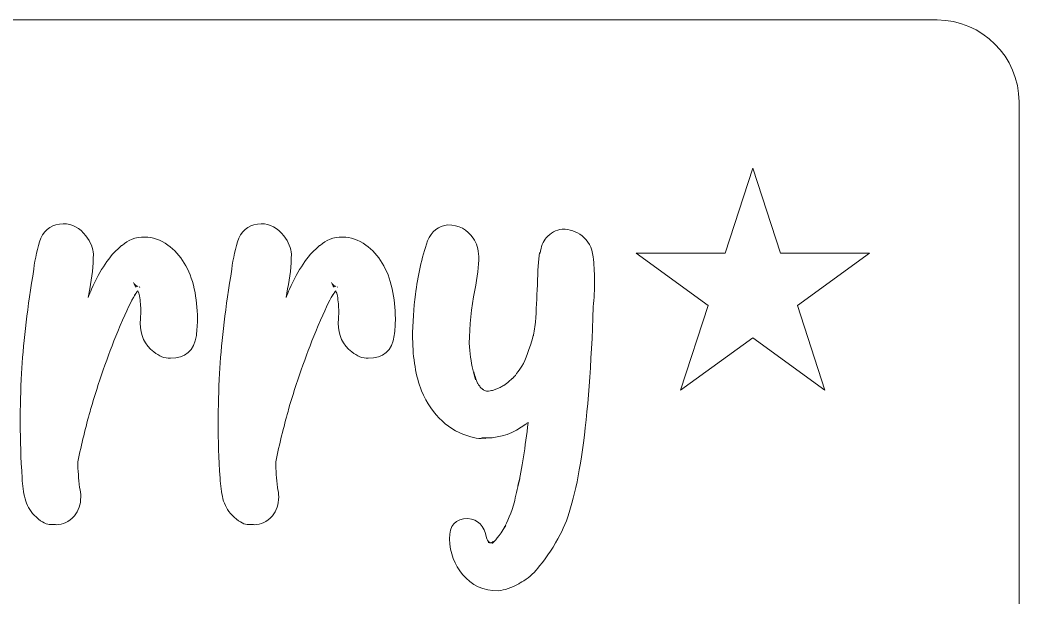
# Model space of a CAD drawing. Header units: centimetres. Extents: x 0.7 to 13.3, y -19.2 to -0.8.
# Drawn here: x 6.74 to 13.31, y -4.61 to -0.81 of the extents above; entities that cross this region are included whole.
import ezdxf

# ---------------------------------------------------------------- set-up
doc = ezdxf.new("R2010")
doc.units = ezdxf.units.CM
doc.header["$MEASUREMENT"] = 0
doc.layers.add('Layer 1', color=7, linetype='Continuous')

# ---------------------------------------------------------------- blocks, each defined once
blk = doc.blocks.new('block 2')
at = {"layer": 'Layer 1', "true_color": 0x6f3415}
h = blk.add_hatch(color=36, dxfattribs=at)
h.dxf.hatch_style = 2
edge = h.paths.add_edge_path()
edge.add_spline(control_points=[(7.505383233095966, -2.570922107041472), (7.498974562423847, -2.561111404251557), (7.49313015131598, -2.550847646337026), (7.487948848163392, -2.539904305735569), (7.498023146662074, -2.56057597546791), (7.503682217037133, -2.570922107041472), (7.505078450557571, -2.570922107041472), (7.505206129729108, -2.570922107041472), (7.50526379129038, -2.570922107041472), (7.505383233095966, -2.570922107041472)], knot_values=[0, 0, 0, 0, 1, 1, 1, 2, 2, 2, 3, 3, 3, 3], degree=3, periodic=1)
h = blk.add_hatch(color=36, dxfattribs=at)
h.dxf.hatch_style = 2
edge = h.paths.add_edge_path()
edge.add_spline(control_points=[(7.505078450557571, -2.561234964740119), (7.505078450557571, -2.5612267273742), (7.50507433187466, -2.561222608691256), (7.505066094508709, -2.561218490008312), (7.503517469719136, -2.559080893556604), (7.501672299756864, -2.557058620227537), (7.498953969009033, -2.555402909681113), (7.498953969009033, -2.555402909681113), (7.496165620651068, -2.553467128694052), (7.496165620651068, -2.553467128694052), (7.496165620651068, -2.554764513823687), (7.497327089243375, -2.556061898953322), (7.499575890134686, -2.557342809351182), (7.501136870973249, -2.558211851453893), (7.503146788253518, -2.559793425707173), (7.505078450557571, -2.561234964740119)], knot_values=[0, 0, 0, 0, 1, 1, 1, 2, 2, 2, 3, 3, 3, 4, 4, 4, 5, 5, 5, 5], degree=3, periodic=1)
h = blk.add_hatch(color=36, dxfattribs=at)
h.dxf.hatch_style = 2
edge = h.paths.add_edge_path()
edge.add_spline(control_points=[(7.505403826510779, -2.562174024452997), (7.505370877047103, -2.562066938696274), (7.505337927583556, -2.561951615573632), (7.505296740754057, -2.561852767182796), (7.505296740754057, -2.561852767182796), (7.503064414594391, -2.561218490008312), (7.503064414594391, -2.561218490008312), (7.503064414594391, -2.561218490008312), (7.505403826510779, -2.562174024452997), (7.505403826510779, -2.562174024452997)], knot_values=[0, 0, 0, 0, 1, 1, 1, 2, 2, 2, 3, 3, 3, 3], degree=3, periodic=1)
h = blk.add_hatch(color=36, dxfattribs=at)
h.dxf.hatch_style = 2
edge = h.paths.add_edge_path()
edge.add_spline(control_points=[(8.806635806032688, -2.570922107041472), (8.800251847458293, -2.561111404251557), (8.794415673716378, -2.550847646337026), (8.789238489246573, -2.539904305735569), (8.799275719598796, -2.56057597546791), (8.804971858120442, -2.570922107041472), (8.806326904811382, -2.570922107041472), (8.806454583982918, -2.570922107041472), (8.80651224554419, -2.570922107041472), (8.806635806032688, -2.570922107041472)], knot_values=[0, 0, 0, 0, 1, 1, 1, 2, 2, 2, 3, 3, 3, 3], degree=3, periodic=1)
h = blk.add_hatch(color=36, dxfattribs=at)
h.dxf.hatch_style = 2
edge = h.paths.add_edge_path()
edge.add_spline(control_points=[(8.806339260860243, -2.561210252642394), (8.80477416133877, -2.55907677487366), (8.802920754010675, -2.557058620227537), (8.800202423262844, -2.555402909681113), (8.800202423262844, -2.555402909681113), (8.797451143051466, -2.553467128694052), (8.797451143051466, -2.553467128694052), (8.797451143051466, -2.554764513823687), (8.798579662180098, -2.556061898953322), (8.800861412535085, -2.557342809351182), (8.802385325227059, -2.558203614087974), (8.804411717238974, -2.559785188341254), (8.806339260860243, -2.561210252642394)], knot_values=[0, 0, 0, 0, 1, 1, 1, 2, 2, 2, 3, 3, 3, 4, 4, 4, 4], degree=3, periodic=1)
h = blk.add_hatch(color=36, dxfattribs=at)
h.dxf.hatch_style = 2
edge = h.paths.add_edge_path()
edge.add_spline(control_points=[(8.806705823642822, -2.562186380501859), (8.806660518130412, -2.562079294745104), (8.806631687349777, -2.561968090305438), (8.806586381837239, -2.561865123231658), (8.806586381837239, -2.561865123231658), (8.804312868848202, -2.561218490008312), (8.804312868848202, -2.561218490008312), (8.804312868848202, -2.561218490008312), (8.806705823642822, -2.562186380501859), (8.806705823642822, -2.562186380501859)], knot_values=[0, 0, 0, 0, 1, 1, 1, 2, 2, 2, 3, 3, 3, 3], degree=3, periodic=1)
h = blk.add_hatch(color=36, dxfattribs=at)
h.dxf.hatch_style = 2
edge = h.paths.add_edge_path()
edge.add_spline(control_points=[(7.506182257588605, -2.562487044357279), (7.506095765246568, -2.562338771771057), (7.506021628953392, -2.562174024452997), (7.505931017928572, -2.562029870549686), (7.505931017928572, -2.562029870549686), (7.505576811194727, -2.561935140841826), (7.505576811194727, -2.561935140841826), (7.505576811194727, -2.561935140841826), (7.505745677195762, -2.562305822307445), (7.505745677195762, -2.562305822307445), (7.505745677195762, -2.562305822307445), (7.506182257588605, -2.562487044357279), (7.506182257588605, -2.562487044357279)], knot_values=[0, 0, 0, 0, 1, 1, 1, 2, 2, 2, 3, 3, 3, 4, 4, 4, 4], degree=3, periodic=1)
h = blk.add_hatch(color=36, dxfattribs=at)
h.dxf.hatch_style = 2
edge = h.paths.add_edge_path()
edge.add_spline(control_points=[(7.513517631924772, -2.565460733448086), (7.51238087543019, -2.564694658419155), (7.511491239912729, -2.563928583390224), (7.509884953561756, -2.563154270995406), (7.509884953561756, -2.563154270995406), (7.506384073053189, -2.562161668404134), (7.506384073053189, -2.562161668404134), (7.506878315007305, -2.562544705918616), (7.507207809643424, -2.562692978504838), (7.507730882378177, -2.563113084165875), (7.507730882378177, -2.563113084165875), (7.513517631924772, -2.565460733448086), (7.513517631924772, -2.565460733448086)], knot_values=[0, 0, 0, 0, 1, 1, 1, 2, 2, 2, 3, 3, 3, 4, 4, 4, 4], degree=3, periodic=1)
h = blk.add_hatch(color=36, dxfattribs=at)
h.dxf.hatch_style = 2
edge = h.paths.add_edge_path()
edge.add_spline(control_points=[(7.526989843858338, -2.569274633860968), (7.526989843858338, -2.569274633860968), (7.526236124878237, -2.568969851322572), (7.526236124878237, -2.568969851322572), (7.526236124878237, -2.568969851322572), (7.524761636381712, -2.57003247152398), (7.524761636381712, -2.57003247152398), (7.524761636381712, -2.57003247152398), (7.525107605749606, -2.570168388061371), (7.525107605749606, -2.570168388061371), (7.52568422136272, -2.569801825278728), (7.526211412780513, -2.569365244885885), (7.526989843858338, -2.569274633860968)], knot_values=[0, 0, 0, 0, 1, 1, 1, 2, 2, 2, 3, 3, 3, 4, 4, 4, 4], degree=3, periodic=1)
h = blk.add_hatch(color=36, dxfattribs=at)
h.dxf.hatch_style = 2
edge = h.paths.add_edge_path()
edge.add_spline(control_points=[(7.535807944056981, -2.572849650662646), (7.535807944056981, -2.572849650662646), (7.535807944056981, -2.572849650662646), (7.535807944056981, -2.572849650662646), (7.535816181422804, -2.572857888028565), (7.535832656154578, -2.572862006711509), (7.53584501220344, -2.572862006711509), (7.53584501220344, -2.572862006711509), (7.535807944056981, -2.572849650662646), (7.535807944056981, -2.572849650662646)], knot_values=[0, 0, 0, 0, 1, 1, 1, 2, 2, 2, 3, 3, 3, 3], degree=3, periodic=1)
h = blk.add_hatch(color=36, dxfattribs=at)
h.dxf.hatch_style = 2
edge = h.paths.add_edge_path()
edge.add_spline(control_points=[(8.807455423940013, -2.562495281723198), (8.807360694232152, -2.562347009136944), (8.807294795304928, -2.562186380501859), (8.80720830296289, -2.562042226598549), (8.80720830296289, -2.562042226598549), (8.806870570960948, -2.561943378207713), (8.806870570960948, -2.561943378207713), (8.806870570960948, -2.561943378207713), (8.807043555644894, -2.562326415722194), (8.807043555644894, -2.562326415722194), (8.807043555644894, -2.562326415722194), (8.807455423940013, -2.562495281723198), (8.807455423940013, -2.562495281723198)], knot_values=[0, 0, 0, 0, 1, 1, 1, 2, 2, 2, 3, 3, 3, 4, 4, 4, 4], degree=3, periodic=1)
h = blk.add_hatch(color=36, dxfattribs=at)
h.dxf.hatch_style = 2
edge = h.paths.add_edge_path()
edge.add_spline(control_points=[(8.814794916959091, -2.565468970814005), (8.813649923098685, -2.564702895785074), (8.812760287581225, -2.563928583390224), (8.811133407815438, -2.563154270995406), (8.811133407815438, -2.563154270995406), (8.807702544917134, -2.562174024452997), (8.807702544917134, -2.562174024452997), (8.808209142920113, -2.562573536699252), (8.808538637556234, -2.562717690602563), (8.809065828973898, -2.56315015231243), (8.809065828973898, -2.56315015231243), (8.814794916959091, -2.565468970814005), (8.814794916959091, -2.565468970814005)], knot_values=[0, 0, 0, 0, 1, 1, 1, 2, 2, 2, 3, 3, 3, 4, 4, 4, 4], degree=3, periodic=1)
h = blk.add_hatch(color=36, dxfattribs=at)
h.dxf.hatch_style = 2
edge = h.paths.add_edge_path()
edge.add_spline(control_points=[(8.828258891526835, -2.569266396495049), (8.828258891526835, -2.569266396495049), (8.827525765961418, -2.568969851322572), (8.827525765961418, -2.568969851322572), (8.827525765961418, -2.568969851322572), (8.826034802733119, -2.570040708889899), (8.826034802733119, -2.570040708889899), (8.826034802733119, -2.570040708889899), (8.82637253473519, -2.570172506744347), (8.82637253473519, -2.570172506744347), (8.826949150348305, -2.569801825278728), (8.827476341766097, -2.569357007519998), (8.828258891526835, -2.569266396495049)], knot_values=[0, 0, 0, 0, 1, 1, 1, 2, 2, 2, 3, 3, 3, 4, 4, 4, 4], degree=3, periodic=1)
h = blk.add_hatch(color=36, dxfattribs=at)
h.dxf.hatch_style = 2
edge = h.paths.add_edge_path()
edge.add_spline(control_points=[(9.819201653550076, -4.240158408258089), (9.818863921548004, -4.23824733936872), (9.817064057098271, -4.236360982577045), (9.814543423132113, -4.23447462578537), (9.814543423132113, -4.23447462578537), (9.819844168090414, -4.24202005295207), (9.819844168090414, -4.24202005295207), (9.819592928430382, -4.241616422022839), (9.819366400868072, -4.241064518507355), (9.819201653550076, -4.240158408258089)], knot_values=[0, 0, 0, 0, 1, 1, 1, 2, 2, 2, 3, 3, 3, 3], degree=3, periodic=1)
h = blk.add_hatch(color=36, dxfattribs=at)
h.dxf.hatch_style = 2
edge = h.paths.add_edge_path()
edge.add_spline(control_points=[(9.819897710968776, -4.247909769572349), (9.819897710968776, -4.247909769572349), (9.820812058583961, -4.248193958695994), (9.820812058583961, -4.248193958695994), (9.820647311265965, -4.247918006938268), (9.820515513411516, -4.247761496986095), (9.820359003459345, -4.247514376009037), (9.820276629800347, -4.247666767278234), (9.819897710968776, -4.247736784888402), (9.819897710968776, -4.247909769572349)], knot_values=[0, 0, 0, 0, 1, 1, 1, 2, 2, 2, 3, 3, 3, 3], degree=3, periodic=1)
h = blk.add_hatch(color=36, dxfattribs=at)
h.dxf.hatch_style = 2
edge = h.paths.add_edge_path()
edge.add_spline(control_points=[(9.820704972827238, -4.242992062128561), (9.820453733167204, -4.242769653249196), (9.820202493507171, -4.242522532272106), (9.819963609896, -4.242197156318961), (9.819963609896, -4.242197156318961), (9.820441377118343, -4.242876739005919), (9.820441377118343, -4.242876739005919), (9.820540225509113, -4.242917925835417), (9.820606124436338, -4.242942637933143), (9.820704972827238, -4.242992062128561)], knot_values=[0, 0, 0, 0, 1, 1, 1, 2, 2, 2, 3, 3, 3, 3], degree=3, periodic=1)
h = blk.add_hatch(color=36, dxfattribs=at)
h.dxf.hatch_style = 2
edge = h.paths.add_edge_path()
edge.add_spline(control_points=[(9.824667145826373, -4.248877660065896), (9.82484013051032, -4.24912066236001), (9.824774231583097, -4.249252460214458), (9.82493074153527, -4.249487225142685), (9.82493074153527, -4.249487225142685), (9.830668066886286, -4.251295326958275), (9.830668066886286, -4.251295326958275), (9.83087811971682, -4.251262377494662), (9.831042867034816, -4.251221190665163), (9.831252919865351, -4.251180003835664), (9.82966722692919, -4.250862865248407), (9.828526351751698, -4.250438640904426), (9.828114483456579, -4.249845550559442), (9.828114483456579, -4.249845550559442), (9.83082869552137, -4.249845550559442), (9.83082869552137, -4.249845550559442), (9.83082869552137, -4.249845550559442), (9.832640916019967, -4.250916408126768), (9.832640916019967, -4.250916408126768), (9.83312692060826, -4.250825797101851), (9.83359645046465, -4.250735186076902), (9.834065980321041, -4.250640456369042), (9.831195258304078, -4.248815879821615), (9.828728167216282, -4.247444358398869), (9.826215770615946, -4.24601929409773), (9.825013115194269, -4.246039887512479), (9.824234684116442, -4.246163448001008), (9.823390354111392, -4.24627877112365), (9.823785747674737, -4.246987184591276), (9.824304701726577, -4.248358706014054), (9.824667145826373, -4.248877660065896)], knot_values=[0, 0, 0, 0, 1, 1, 1, 2, 2, 2, 3, 3, 3, 4, 4, 4, 5, 5, 5, 6, 6, 6, 7, 7, 7, 8, 8, 8, 9, 9, 9, 10, 10, 10, 10], degree=3, periodic=1)
h = blk.add_hatch(color=36, dxfattribs=at)
h.dxf.hatch_style = 2
edge = h.paths.add_edge_path()
edge.add_spline(control_points=[(9.833501720756791, -4.251427124812722), (9.833501720756791, -4.251427124812722), (9.832640916019967, -4.250916408126768), (9.832640916019967, -4.250916408126768), (9.832163148797624, -4.251002900468742), (9.831743043136555, -4.251097630176634), (9.831252919865351, -4.251180003835664), (9.831833654161505, -4.25129944564125), (9.832756239142642, -4.251336513787805), (9.833501720756791, -4.251427124812722)], knot_values=[0, 0, 0, 0, 1, 1, 1, 2, 2, 2, 3, 3, 3, 3], degree=3, periodic=1)
h = blk.add_hatch(color=36, dxfattribs=at)
h.dxf.hatch_style = 2
edge = h.paths.add_edge_path()
edge.add_spline(control_points=[(9.835408670963247, -4.251546566618308), (9.836627801116828, -4.251616584228476), (9.837500961902386, -4.251781331546535), (9.839041349326262, -4.251781331546535), (9.839041349326262, -4.251781331546535), (9.83588643818559, -4.250290368318172), (9.83588643818559, -4.250290368318172), (9.835318059938299, -4.250413928806701), (9.83466318934897, -4.250525133246399), (9.834065980321041, -4.250640456369042), (9.83447784861616, -4.250908170760881), (9.834992683985089, -4.251274733543525), (9.835408670963247, -4.251546566618308)], knot_values=[0, 0, 0, 0, 1, 1, 1, 2, 2, 2, 3, 3, 3, 4, 4, 4, 4], degree=3, periodic=1)
h = blk.add_hatch(color=36, dxfattribs=at)
h.dxf.hatch_style = 2
edge = h.paths.add_edge_path()
edge.add_spline(control_points=[(9.84516171219176, -4.247843870645124), (9.844889879117042, -4.247938600353018), (9.844506841602561, -4.248025092694991), (9.844210296429988, -4.248123941085827), (9.844210296429988, -4.248123941085827), (9.839041349326262, -4.251781331546535), (9.839041349326262, -4.251781331546535), (9.841269556802889, -4.250726948711015), (9.843094133350219, -4.249104187628204), (9.84516171219176, -4.247843870645124)], knot_values=[0, 0, 0, 0, 1, 1, 1, 2, 2, 2, 3, 3, 3, 3], degree=3, periodic=1)
h = blk.add_hatch(color=36, dxfattribs=at)
h.dxf.hatch_style = 2
edge = h.paths.add_edge_path()
edge.add_spline(control_points=[(9.851969895110264, -4.243453354619097), (9.849848773390361, -4.245125539897295), (9.847468174644472, -4.246435281075791), (9.84516171219176, -4.247843870645124), (9.848959137872901, -4.246492942637128), (9.851121446422303, -4.245030810189434), (9.851969895110264, -4.243453354619097)], knot_values=[0, 0, 0, 0, 1, 1, 1, 2, 2, 2, 2], degree=3, periodic=1)
at = {"layer": 'Layer 1', "lineweight": 0}
blk.add_lwpolyline([(11.37745180527913, -2.346293257562948), (11.55864090567085, -1.788652416743617), (11.73983000606245, -2.346293257562948), (12.3261657110032, -2.346293257562948), (11.85180875814116, -2.690932290875145), (12.03299785853276, -3.248573131694476), (11.55864090567085, -2.903934098382279), (11.08428395280882, -3.248573131694476), (11.26547305320041, -2.690932290875145), (10.79111610033838, -2.346293257562948), (11.37745180527913, -2.346293257562948)], dxfattribs=at)
for points, knots in [([(12.76976433958519, -0.8146415603330094), (12.76976433958519, -0.8146415603330094), (1.200235656922276, -0.8146415603330094), (1.200235656922276, -0.8146415603330094), (0.9029820709642696, -0.8146415603330094), (0.6614048411413364, -1.056218790155943), (0.6614048411413364, -1.353472376113949), (0.6614048411413364, -1.353472376113949), (0.6614048411413364, -18.6615455400293), (0.6614048411413364, -18.6615455400293), (0.6614048411413364, -18.95879912598724), (0.9029820709642696, -19.20037635581018), (1.200235656922276, -19.20037635581018), (1.200235656922276, -19.20037635581018), (12.76976433958519, -19.20037635581018), (12.76976433958519, -19.20037635581018), (13.06701792554313, -19.20037635581018), (13.30859515536619, -18.95879912598724), (13.30859515536619, -18.6615455400293), (13.30859515536619, -18.6615455400293), (13.30859515536619, -1.353472376113949), (13.30859515536619, -1.353472376113949), (13.30859515536619, -1.056218790155943), (13.06701792554313, -0.8146415603330094), (12.76976433958519, -0.8146415603330094)], [0, 0, 0, 0, 1, 1, 1, 2, 2, 2, 3, 3, 3, 4, 4, 4, 5, 5, 5, 6, 6, 6, 7, 7, 7, 8, 8, 8, 8]), ([(6.751244147355244, -3.137018603959714), (6.761260784292653, -2.956076624545173), (6.785845202828712, -2.743453735869545), (6.825042708475832, -2.499178768713531), (6.825042708475832, -2.499178768713531), (6.831883840857818, -2.452658244779107), (6.831883840857818, -2.452658244779107), (6.840986130180107, -2.38027651059374), (6.856488852808627, -2.312425327654766), (6.878359059279831, -2.24908822123035), (6.907502859842889, -2.185771708220715), (6.956712883744507, -2.154094917642603), (7.025976774935789, -2.154094917642603), (7.084256138696083, -2.154094917642603), (7.13393157377118, -2.180598642433918), (7.175011317526903, -2.233569023870023), (7.205930270442034, -2.274953550164238), (7.222359696734602, -2.315003623182262), (7.224143086452433, -2.35376866711945), (7.223290519081561, -2.430046675376729), (7.215077865276797, -2.505669813044712), (7.199575142648277, -2.580609249342825), (7.199575142648277, -2.580609249342825), (7.188858329609, -2.637949553390177), (7.188858329609, -2.637949553390177), (7.19649436780065, -2.620016807820415), (7.204109812577615, -2.602009925957543), (7.211898242038399, -2.584489048682899), (7.269246783451605, -2.455257133721352), (7.330779906743472, -2.363480521518528), (7.396423475620569, -2.309188042855063), (7.396423475620569, -2.309188042855063), (7.408746575010691, -2.297565119566648), (7.408746575010691, -2.297565119566648), (7.408746575010691, -2.297565119566648), (7.415567113977928, -2.293668845494736), (7.415567113977928, -2.293668845494736), (7.414578630069696, -2.295052722966377), (7.413861979236183, -2.295975307947449), (7.413124734987856, -2.296947317123939), (7.450431765160292, -2.260521685103043), (7.499563534085824, -2.241336859916089), (7.561805070845253, -2.241336859916089), (7.613733425494701, -2.241336859916089), (7.664335564233846, -2.258775363531703), (7.713549706818374, -2.293668845494736), (7.799189481423831, -2.355708566789518), (7.857081688986603, -2.451381453064222), (7.887148074530862, -2.580609249342825), (7.900789152465336, -2.64524785957982), (7.907609691432701, -2.710500153576548), (7.907609691432701, -2.776411436845485), (7.907609691432701, -2.813924401165544), (7.905360890541261, -2.851392059973098), (7.900789152465336, -2.888863837463626), (7.885286429836816, -2.98841240439546), (7.828325044621002, -3.038145501031894), (7.729904996817767, -3.038145501031894), (7.691617720102921, -3.038145501031894), (7.655192088081994, -3.023944282215952), (7.620553964461938, -2.995500657754569), (7.561343778354685, -2.948963659088339), (7.531738685301122, -2.886289660619106), (7.531738685301122, -2.807433356834363), (7.531738685301122, -2.807433356834363), (7.533130800138649, -2.778347217832578), (7.533130800138649, -2.778347217832578), (7.533130800138649, -2.778347217832578), (7.535503161518586, -2.730368680133403), (7.535503161518586, -2.730368680133403), (7.535165429516515, -2.696838482227229), (7.532018755741793, -2.662859347879381), (7.526907470199212, -2.628563074944275), (7.523826695351714, -2.616833065899105), (7.520502918210004, -2.60526368548902), (7.516754916724444, -2.594011443666192), (7.510716927517815, -2.601379767466003), (7.505445013340278, -2.60859981867956), (7.501668181073953, -2.615502731305859), (7.500737358726993, -2.616804235118437), (7.499575890134686, -2.618101620248104), (7.498257911590334, -2.619382530645932), (7.496861678069895, -2.620675797092623), (7.495700209477588, -2.62199377563704), (7.494847642106715, -2.623254092620119), (7.494847642106715, -2.623254092620119), (7.493451408586277, -2.627129773277249), (7.493451408586277, -2.627129773277249), (7.494382230933236, -2.625873574977113), (7.495234798304108, -2.624226101796609), (7.496165620651068, -2.622286202126572), (7.497092324315116, -2.620346302456535), (7.498023146662074, -2.619382530645932), (7.498953969009033, -2.619382530645932), (7.498953969009033, -2.619382530645932), (7.486630869618912, -2.638773289980445), (7.486630869618912, -2.638773289980445), (7.462915493185627, -2.680157816274659), (7.428738662056139, -2.754458856715315), (7.384100376230319, -2.86171759813191), (7.316677536318302, -3.027181567015655), (7.257001939037569, -3.198415810714094), (7.205077703071161, -3.375482109471505), (7.205077703071161, -3.375482109471505), (7.202285236030156, -3.387105032759952), (7.202285236030156, -3.387105032759952), (7.173199097028435, -3.489483134879314), (7.146295859990801, -3.600296299682838), (7.121208962134674, -3.718094750771692), (7.122564008825614, -3.774541300618672), (7.126394383970301, -3.830596575585251), (7.132588883128975, -3.886268813037349), (7.137654863159017, -3.906882821208385), (7.140834486397415, -3.927838680064373), (7.140834486397415, -3.949342323752902), (7.140834486397415, -3.998478211361376), (7.127111034803814, -4.039825669509034), (7.099754742641563, -4.073417647659458), (7.099754742641563, -4.073417647659458), (7.098436764097212, -4.073417647659458), (7.098436764097212, -4.073417647659458), (7.098436764097212, -4.073417647659458), (7.098436764097212, -4.075357547329494), (7.098436764097212, -4.075357547329494), (7.062867818130196, -4.112866392966579), (7.02326256287087, -4.131581688297077), (6.979480963099059, -4.131581688297077), (6.97585652210193, -4.131581688297077), (6.960588564401605, -4.130922699024901), (6.933714158144672, -4.129645907310016), (6.906823277155964, -4.128369115595099), (6.873787321203905, -4.108311129622491), (6.8346104089716, -4.069546085685271), (6.804544023427406, -4.038524165696424), (6.784490156137773, -4.002353892018506), (6.774473519200299, -3.960969365724292), (6.764436288848076, -3.919621907576633), (6.75806056763957, -3.874402887454788), (6.755333999525788, -3.825266999846313), (6.747137820452798, -3.696039203567742), (6.74302737486744, -3.576473837492767), (6.74302737486744, -3.466603851085096), (6.74302737486744, -3.356766814141006), (6.745762180347109, -3.246888590367417), (6.751244147355244, -3.137018603959714)], [0, 0, 0, 0, 1, 1, 1, 2, 2, 2, 3, 3, 3, 4, 4, 4, 5, 5, 5, 6, 6, 6, 7, 7, 7, 8, 8, 8, 9, 9, 9, 10, 10, 10, 11, 11, 11, 12, 12, 12, 13, 13, 13, 14, 14, 14, 15, 15, 15, 16, 16, 16, 17, 17, 17, 18, 18, 18, 19, 19, 19, 20, 20, 20, 21, 21, 21, 22, 22, 22, 23, 23, 23, 24, 24, 24, 25, 25, 25, 26, 26, 26, 27, 27, 27, 28, 28, 28, 29, 29, 29, 30, 30, 30, 31, 31, 31, 32, 32, 32, 33, 33, 33, 34, 34, 34, 35, 35, 35, 36, 36, 36, 37, 37, 37, 38, 38, 38, 39, 39, 39, 40, 40, 40, 41, 41, 41, 42, 42, 42, 43, 43, 43, 44, 44, 44, 45, 45, 45, 46, 46, 46, 47, 47, 47, 48, 48, 48, 48]), ([(8.052492601608957, -3.137018603959714), (8.06252983196118, -2.956076624545173), (8.087134843911926, -2.743453735869545), (8.126311756144359, -2.499178768713531), (8.126311756144359, -2.499178768713531), (8.133132295111597, -2.452658244779107), (8.133132295111597, -2.452658244779107), (8.14223458443382, -2.38027651059374), (8.157737307062469, -2.312425327654766), (8.179632225631336, -2.24908822123035), (8.208767788828506, -2.185771708220715), (8.257981931413035, -2.154094917642603), (8.327266416019098, -2.154094917642603), (8.385545779779264, -2.154094917642603), (8.43522121485436, -2.180598642433918), (8.476259771780713, -2.233569023870023), (8.507219911525343, -2.274953550164238), (8.523608150988284, -2.315003623182262), (8.525428608852831, -2.35376866711945), (8.524538973335371, -2.430046675376729), (8.51632631953048, -2.505669813044712), (8.50082359690196, -2.580609249342825), (8.50082359690196, -2.580609249342825), (8.490168564107123, -2.637809518169842), (8.490168564107123, -2.637809518169842), (8.49778400888396, -2.619922078112555), (8.505378860246111, -2.601960501762125), (8.513146696292209, -2.584489048682899), (8.570536424534914, -2.455257133721352), (8.632069547826653, -2.363480521518528), (8.697671929874252, -2.309188042855063), (8.697671929874252, -2.309188042855063), (8.709995029264501, -2.297565119566648), (8.709995029264501, -2.297565119566648), (8.709995029264501, -2.297565119566648), (8.716815568231738, -2.293668845494736), (8.716815568231738, -2.293668845494736), (8.715818846957555, -2.29507743506407), (8.715085721392139, -2.296032969508754), (8.714336121095078, -2.297013216051163), (8.751651388633467, -2.260538159834849), (8.800803750973683, -2.241336859916089), (8.863053525099064, -2.241336859916089), (8.915018947894971, -2.241336859916089), (8.965588137170567, -2.258775363531703), (9.014802279755097, -2.293668845494736), (9.100437935677514, -2.355708566789518), (9.158330143240415, -2.451381453064222), (9.188396528784544, -2.580609249342825), (9.202078793548646, -2.64524785957982), (9.208899332515882, -2.710500153576548), (9.208899332515882, -2.776411436845485), (9.208899332515882, -2.813924401165544), (9.206609344795073, -2.851392059973098), (9.202078793548646, -2.888863837463626), (9.186539002773538, -2.98841240439546), (9.129614685704311, -3.038145501031894), (9.031190519218166, -3.038145501031894), (8.992907361186232, -3.038145501031894), (8.956481729165302, -3.023944282215952), (8.921839486862336, -2.995500657754569), (8.862592232608495, -2.948963659088339), (8.832987139554804, -2.886289660619106), (8.832987139554804, -2.807433356834363), (8.832987139554804, -2.807433356834363), (8.834379254392331, -2.778347217832578), (8.834379254392331, -2.778347217832578), (8.834379254392331, -2.778347217832578), (8.836763971821131, -2.730603445061631), (8.836763971821131, -2.730603445061631), (8.836438595868051, -2.697015585594151), (8.8332919220932, -2.662966433636104), (8.828192992599611, -2.628600143090831), (8.82510398038616, -2.616861896679774), (8.82176784719559, -2.60528427890377), (8.818023964392939, -2.594011443666192), (8.811973619137577, -2.601379767466003), (8.806693467594089, -2.60859981867956), (8.802916635327763, -2.615502731305859), (8.802026999810304, -2.616804235118437), (8.800861412535085, -2.618101620248104), (8.799506365844145, -2.619382530645932), (8.798151319153076, -2.620675797092623), (8.796989850560898, -2.62199377563704), (8.796100215043438, -2.623254092620119), (8.796100215043438, -2.623254092620119), (8.794741049669458, -2.627129773277249), (8.794741049669458, -2.627129773277249), (8.795630685186918, -2.625873574977113), (8.796524439387419, -2.624226101796609), (8.797451143051466, -2.622286202126572), (8.798344897251837, -2.620346302456535), (8.799275719598796, -2.619382530645932), (8.800202423262844, -2.619382530645932), (8.800202423262844, -2.619382530645932), (8.787879323872723, -2.638773289980445), (8.787879323872723, -2.638773289980445), (8.764168066122348, -2.680157816274659), (8.73002830313932, -2.754458856715315), (8.685390017313628, -2.86171759813191), (8.617925990572113, -3.027181567015655), (8.558254511974292, -3.198415810714094), (8.506326157324844, -3.375482109471505), (8.506326157324844, -3.375482109471505), (8.503574877113465, -3.387105032759952), (8.503574877113465, -3.387105032759952), (8.474464026014019, -3.489470778830452), (8.447569026342208, -3.600279824951032), (8.422494484535072, -3.718070038673999), (8.423828937811198, -3.774528944569809), (8.427679906370699, -3.830596575585251), (8.433878524212284, -3.88628940645213), (8.438928029510551, -3.906903414623167), (8.442082940651225, -3.927842798747348), (8.442082940651225, -3.949342323752902), (8.442082940651225, -3.998478211361376), (8.428400675887124, -4.039825669509034), (8.401044383724873, -4.073417647659458), (8.401044383724873, -4.073417647659458), (8.399689337033934, -4.073417647659458), (8.399689337033934, -4.073417647659458), (8.399689337033934, -4.073417647659458), (8.399689337033934, -4.075357547329494), (8.399689337033934, -4.075357547329494), (8.364157459213377, -4.112866392966579), (8.324515135807593, -4.131581688297077), (8.28076648549936, -4.131581688297077), (8.277121451087483, -4.131581688297077), (8.261857612070132, -4.130922699024901), (8.23496261239845, -4.129645907310016), (8.208108799556266, -4.128369115595099), (8.17506048755541, -4.108311129622491), (8.135883575323103, -4.069546085685271), (8.105813071095934, -4.038524165696424), (8.085742729074399, -4.002353892018506), (8.075742566868763, -3.960969365724292), (8.06570945519958, -3.919621907576633), (8.059350208722783, -3.874402887454788), (8.056598928511404, -3.825266999846313), (8.048386274706512, -3.696039203567742), (8.044317015950782, -3.576473837492767), (8.044317015950782, -3.466603851085096), (8.044317015950782, -3.356766814141006), (8.04702710933266, -3.246888590367417), (8.052492601608957, -3.137018603959714)], [0, 0, 0, 0, 1, 1, 1, 2, 2, 2, 3, 3, 3, 4, 4, 4, 5, 5, 5, 6, 6, 6, 7, 7, 7, 8, 8, 8, 9, 9, 9, 10, 10, 10, 11, 11, 11, 12, 12, 12, 13, 13, 13, 14, 14, 14, 15, 15, 15, 16, 16, 16, 17, 17, 17, 18, 18, 18, 19, 19, 19, 20, 20, 20, 21, 21, 21, 22, 22, 22, 23, 23, 23, 24, 24, 24, 25, 25, 25, 26, 26, 26, 27, 27, 27, 28, 28, 28, 29, 29, 29, 30, 30, 30, 31, 31, 31, 32, 32, 32, 33, 33, 33, 34, 34, 34, 35, 35, 35, 36, 36, 36, 37, 37, 37, 38, 38, 38, 39, 39, 39, 40, 40, 40, 41, 41, 41, 42, 42, 42, 43, 43, 43, 44, 44, 44, 45, 45, 45, 46, 46, 46, 47, 47, 47, 48, 48, 48, 48]), ([(9.341496211448606, -2.619382530645932), (9.356068111730167, -2.496604591869011), (9.382493581545459, -2.378975006781161), (9.420780858260304, -2.266526724845963), (9.447206328075596, -2.201929301438468), (9.491844613901288, -2.167019344743628), (9.554736902567006, -2.161846278956864), (9.625800658207861, -2.161846278956864), (9.681369928586276, -2.19092418059273), (9.72147766316554, -2.24908822123035), (9.744262217251867, -2.28140340766592), (9.756115786785598, -2.321494667513443), (9.757009540986097, -2.369287864479808), (9.757009540986097, -2.430046675376729), (9.748368544154312, -2.503729913374675), (9.731049482344284, -2.590296391644179), (9.707778923669666, -2.708840324347214), (9.695921235453024, -2.824987183572619), (9.694660918469944, -2.938909954004342), (9.69842951337032, -3.003256137751805), (9.706320909904914, -3.061333686047451), (9.71861929719744, -3.11272661191322), (9.725015611820696, -3.135045754826065), (9.731090669173783, -3.157364897738911), (9.73651085593767, -3.179679921968813), (9.73651085593767, -3.17710162644135), (9.732400410352312, -3.15964664809393), (9.724228943377048, -3.12733146165836), (9.730930040538698, -3.152303036391845), (9.739352747173998, -3.176665046048507), (9.7491428565491, -3.20054105111694), (9.749731828211203, -3.201681926294434), (9.75014369650632, -3.202555087080088), (9.75088505943756, -3.203897777722197), (9.754064682675958, -3.20972983278117), (9.758405774506535, -3.215870789061513), (9.763867148099921, -3.222324765246139), (9.763867148099921, -3.222324765246139), (9.764884462788919, -3.224054612085641), (9.764884462788919, -3.224054612085641), (9.764884462788919, -3.224054612085641), (9.765226313473773, -3.2242605462332), (9.765226313473773, -3.2242605462332), (9.766115948991233, -3.228136226890362), (9.773867310305556, -3.23526566707897), (9.788472160050667, -3.245595323920725), (9.788472160050667, -3.245595323920725), (9.780259506245901, -3.239779743593558), (9.780259506245901, -3.239779743593558), (9.780259506245901, -3.24265458429353), (9.789378270300029, -3.247687614859959), (9.807446932407117, -3.254829411097429), (9.828493402288021, -3.252485880498162), (9.84108421607008, -3.25068601604846), (9.844506841602561, -3.249466885894912), (9.844506841602561, -3.249466885894912), (9.846990407422131, -3.249466885894912), (9.846990407422131, -3.249466885894912), (9.846990407422131, -3.249466885894912), (9.89798793972462, -3.23059508061224), (9.89798793972462, -3.23059508061224), (9.905088549132527, -3.224655939796544), (9.912658688396952, -3.219746469718643), (9.921036089519841, -3.21650918491894), (9.948392381682092, -3.197118425584427), (9.96707060886597, -3.181615702955907), (9.977107839218194, -3.169972186252711), (9.977107839218194, -3.169972186252711), (9.978462885909135, -3.169972186252711), (9.978462885909135, -3.169972186252711), (9.982997555838473, -3.169972186252711), (10.00396165206038, -3.143509648290895), (10.04135105589194, -3.090498080025291), (10.06502936417864, -3.043961081359061), (10.08963849481242, -2.977407283549723), (10.11513314228063, -2.890803737133663), (10.11606396462772, -2.890803737133663), (10.11788442249213, -2.880474080291907), (10.12063570270351, -2.859781817144816), (10.12460199438556, -2.840823519520171), (10.12765805713546, -2.820308359739971), (10.13105597057022, -2.800369815572948), (10.13520760298507, -2.721492918373456), (10.13909975837407, -2.640544323649479), (10.14248943444288, -2.555402909681113), (10.1452036465078, -2.462345387080461), (10.14977538458372, -2.392558423154394), (10.15617169920698, -2.346021424488165), (10.15617169920698, -2.346021424488165), (10.16085052303963, -2.347046976543016), (10.16085052303963, -2.347046976543016), (10.16650547473165, -2.304035570483047), (10.17961524256554, -2.270245895550952), (10.20057522010441, -2.246180431066766), (10.22928655895773, -2.21322684877377), (10.26459190921585, -2.194161465392401), (10.30652010165966, -2.188988399605637), (10.35479930321419, -2.188988399605637), (10.3983173072772, -2.203869201108537), (10.43706587648262, -2.233569023870023), (10.47577325885853, -2.263330626875791), (10.50014762456406, -2.309188042855063), (10.51018485491628, -2.371227764149844), (10.51471952484562, -2.419066266628684), (10.517470805057, -2.468836431411642), (10.51840162740396, -2.52050942771808), (10.51840162740396, -2.586424829669992), (10.51565034719258, -2.645882136754303), (10.51018485491628, -2.698873111605158), (10.51018485491628, -2.698873111605158), (10.50743357470477, -2.77253987487133), (10.50743357470477, -2.77253987487133), (10.47918352834215, -3.514438234880961), (10.40718895035421, -3.988791069060022), (10.29148279020462, -4.195557190578953), (10.25319963217269, -4.271814605421451), (10.208561346347, -4.340967292173033), (10.15752262721501, -4.40300289478484), (10.12652541932379, -4.443052967802832), (10.09192024516741, -4.475368154238402), (10.05363708713548, -4.499936098042623), (10.03178335539611, -4.511579614745819), (10.02081530269693, -4.518029472247501), (10.02081530269693, -4.519330976060079), (9.97253610114227, -4.546473096708852), (9.927428285460186, -4.561975819337404), (9.885500093016374, -4.565847381311559), (9.788900503077686, -4.565847381311559), (9.710546678612946, -4.530294910076318), (9.650409788841646, -4.459231154435367), (9.59755473052815, -4.397191433140617), (9.568839272992049, -4.3189735252133), (9.564308721745622, -4.224639210897762), (9.564308721745622, -4.136738279352068), (9.604375269495515, -4.092174129819488), (9.684586619971133, -4.090876744689821), (9.752581956813481, -4.095893300524477), (9.793381630128534, -4.13827042940993), (9.807471644504842, -4.2174026849524), (9.809020269294543, -4.22070998736227), (9.811182577843944, -4.225916002612648), (9.813995638299636, -4.233206071436372), (9.816429779923885, -4.234029808026608), (9.8185138334972, -4.235730824085473), (9.819897710968776, -4.239190517764542), (9.820733803607874, -4.241253977923107), (9.821343368684664, -4.242085951879263), (9.822080612932991, -4.243618101937157), (9.823316217818345, -4.244256497794583), (9.824868961290957, -4.245257337751743), (9.826215770615946, -4.24601929409773), (9.82642994212952, -4.24601929409773), (9.826495841056744, -4.245973988585256), (9.826718249936013, -4.245973988585256), (9.826718249936013, -4.245973988585256), (9.83588643818559, -4.250290368318172), (9.83588643818559, -4.250290368318172), (9.839148435082986, -4.249606666948271), (9.841907952660316, -4.248890016114758), (9.844210296429988, -4.248123941085827), (9.844210296429988, -4.248123941085827), (9.852723614090236, -4.242094189245182), (9.852723614090236, -4.242094189245182), (9.852723614090236, -4.242571956467524), (9.852217016087257, -4.243000299494448), (9.851969895110264, -4.243453354619097), (9.852628884382375, -4.2429385192502), (9.85344026492375, -4.242637855394748), (9.854074542098264, -4.242094189245182), (9.854074542098264, -4.242094189245182), (9.844506841602561, -4.253721231216572), (9.844506841602561, -4.253721231216572), (9.84632729946698, -4.253721231216572), (9.848613168504878, -4.251781331546535), (9.851323261886886, -4.247909769572349), (9.860433788575062, -4.245290287215354), (9.888251373227751, -4.208461024265228), (9.934714235600902, -4.137397268624276), (9.930142497524978, -4.142545622313348), (9.926966992969618, -4.14675491628951), (9.925146535105199, -4.150008675821019), (9.92332195855774, -4.153204773791192), (9.9219669118668, -4.154852246971696), (9.921036089519841, -4.154852246971696), (9.946209479717877, -4.116832684648657), (9.97029553761678, -4.056110941898292), (9.993314856631365, -3.972942377063576), (10.00334384961764, -3.925474556050355), (10.01409361212046, -3.877656646986297), (10.02631786311981, -3.829142680503443), (10.02631786311981, -3.829142680503443), (10.01399476372969, -3.879555359826803), (10.01399476372969, -3.879555359826803), (10.04124808881813, -3.761855757128786), (10.06356723173097, -3.621651670785113), (10.08116224529876, -3.459964534167661), (10.07650813356384, -3.463345972870643), (10.07202700651286, -3.467283433772054), (10.06731523321654, -3.470475413059283), (9.987103882740918, -3.529936838826537), (9.901431158671786, -3.560336837689763), (9.810325891790033, -3.561597154672843), (9.793937652326964, -3.561597154672843), (9.78301078645728, -3.560954640132441), (9.777549412864023, -3.559657255002806), (9.78273895338256, -3.561531255745618), (9.786701126381697, -3.562478552824416), (9.790053734304042, -3.56298926951037), (9.790053734304042, -3.56298926951037), (9.799403144603389, -3.561597154672843), (9.799403144603389, -3.561597154672843), (9.799403144603389, -3.561597154672843), (9.80211323798527, -3.565468716647029), (9.80211323798527, -3.565468716647029), (9.80211323798527, -3.565468716647029), (9.800758191294328, -3.565468716647029), (9.800758191294328, -3.565468716647029), (9.79982736894737, -3.56420839966395), (9.797582686738842, -3.563532935659936), (9.793937652326964, -3.563532935659936), (9.792903862906194, -3.563532935659936), (9.791388187580168, -3.563195203657929), (9.790053734304042, -3.56298926951037), (9.790053734304042, -3.56298926951037), (9.773438967278665, -3.565468716647029), (9.773438967278665, -3.565468716647029), (9.75243780291017, -3.565468716647029), (9.729690316970434, -3.561597154672843), (9.70508530501956, -3.553845793358582), (9.56201873402481, -3.516374015868054), (9.453561455869353, -3.415565131953141), (9.379742301333952, -3.251402666881973), (9.343316669313152, -3.154473582307133), (9.324177149638578, -3.040081282018988), (9.322352573091246, -2.908258715481082), (9.322352573091246, -2.802297359194154), (9.328711819567916, -2.705986077061992), (9.341496211448606, -2.619382530645932)], [0, 0, 0, 0, 1, 1, 1, 2, 2, 2, 3, 3, 3, 4, 4, 4, 5, 5, 5, 6, 6, 6, 7, 7, 7, 8, 8, 8, 9, 9, 9, 10, 10, 10, 11, 11, 11, 12, 12, 12, 13, 13, 13, 14, 14, 14, 15, 15, 15, 16, 16, 16, 17, 17, 17, 18, 18, 18, 19, 19, 19, 20, 20, 20, 21, 21, 21, 22, 22, 22, 23, 23, 23, 24, 24, 24, 25, 25, 25, 26, 26, 26, 27, 27, 27, 28, 28, 28, 29, 29, 29, 30, 30, 30, 31, 31, 31, 32, 32, 32, 33, 33, 33, 34, 34, 34, 35, 35, 35, 36, 36, 36, 37, 37, 37, 38, 38, 38, 39, 39, 39, 40, 40, 40, 41, 41, 41, 42, 42, 42, 43, 43, 43, 44, 44, 44, 45, 45, 45, 46, 46, 46, 47, 47, 47, 48, 48, 48, 49, 49, 49, 50, 50, 50, 51, 51, 51, 52, 52, 52, 53, 53, 53, 54, 54, 54, 55, 55, 55, 56, 56, 56, 57, 57, 57, 58, 58, 58, 59, 59, 59, 60, 60, 60, 61, 61, 61, 62, 62, 62, 63, 63, 63, 64, 64, 64, 65, 65, 65, 66, 66, 66, 67, 67, 67, 68, 68, 68, 69, 69, 69, 70, 70, 70, 71, 71, 71, 72, 72, 72, 73, 73, 73, 74, 74, 74, 75, 75, 75, 76, 76, 76, 77, 77, 77, 78, 78, 78, 79, 79, 79, 79]), ([(7.505383233095966, -2.570922107041472), (7.498974562423847, -2.561111404251557), (7.49313015131598, -2.550847646337026), (7.487948848163392, -2.539904305735569), (7.498023146662074, -2.56057597546791), (7.503682217037133, -2.570922107041472), (7.505078450557571, -2.570922107041472), (7.505206129729108, -2.570922107041472), (7.50526379129038, -2.570922107041472), (7.505383233095966, -2.570922107041472)], [0, 0, 0, 0, 1, 1, 1, 2, 2, 2, 3, 3, 3, 3]), ([(7.505078450557571, -2.561234964740119), (7.505078450557571, -2.5612267273742), (7.50507433187466, -2.561222608691256), (7.505066094508709, -2.561218490008312), (7.503517469719136, -2.559080893556604), (7.501672299756864, -2.557058620227537), (7.498953969009033, -2.555402909681113), (7.498953969009033, -2.555402909681113), (7.496165620651068, -2.553467128694052), (7.496165620651068, -2.553467128694052), (7.496165620651068, -2.554764513823687), (7.497327089243375, -2.556061898953322), (7.499575890134686, -2.557342809351182), (7.501136870973249, -2.558211851453893), (7.503146788253518, -2.559793425707173), (7.505078450557571, -2.561234964740119)], [0, 0, 0, 0, 1, 1, 1, 2, 2, 2, 3, 3, 3, 4, 4, 4, 5, 5, 5, 5]), ([(7.505403826510779, -2.562174024452997), (7.505370877047103, -2.562066938696274), (7.505337927583556, -2.561951615573632), (7.505296740754057, -2.561852767182796), (7.505296740754057, -2.561852767182796), (7.503064414594391, -2.561218490008312), (7.503064414594391, -2.561218490008312), (7.503064414594391, -2.561218490008312), (7.505403826510779, -2.562174024452997), (7.505403826510779, -2.562174024452997)], [0, 0, 0, 0, 1, 1, 1, 2, 2, 2, 3, 3, 3, 3]), ([(8.806635806032688, -2.570922107041472), (8.800251847458293, -2.561111404251557), (8.794415673716378, -2.550847646337026), (8.789238489246573, -2.539904305735569), (8.799275719598796, -2.56057597546791), (8.804971858120442, -2.570922107041472), (8.806326904811382, -2.570922107041472), (8.806454583982918, -2.570922107041472), (8.80651224554419, -2.570922107041472), (8.806635806032688, -2.570922107041472)], [0, 0, 0, 0, 1, 1, 1, 2, 2, 2, 3, 3, 3, 3]), ([(8.806339260860243, -2.561210252642394), (8.80477416133877, -2.55907677487366), (8.802920754010675, -2.557058620227537), (8.800202423262844, -2.555402909681113), (8.800202423262844, -2.555402909681113), (8.797451143051466, -2.553467128694052), (8.797451143051466, -2.553467128694052), (8.797451143051466, -2.554764513823687), (8.798579662180098, -2.556061898953322), (8.800861412535085, -2.557342809351182), (8.802385325227059, -2.558203614087974), (8.804411717238974, -2.559785188341254), (8.806339260860243, -2.561210252642394)], [0, 0, 0, 0, 1, 1, 1, 2, 2, 2, 3, 3, 3, 4, 4, 4, 4]), ([(8.806705823642822, -2.562186380501859), (8.806660518130412, -2.562079294745104), (8.806631687349777, -2.561968090305438), (8.806586381837239, -2.561865123231658), (8.806586381837239, -2.561865123231658), (8.804312868848202, -2.561218490008312), (8.804312868848202, -2.561218490008312), (8.804312868848202, -2.561218490008312), (8.806705823642822, -2.562186380501859), (8.806705823642822, -2.562186380501859)], [0, 0, 0, 0, 1, 1, 1, 2, 2, 2, 3, 3, 3, 3]), ([(7.506182257588605, -2.562487044357279), (7.506095765246568, -2.562338771771057), (7.506021628953392, -2.562174024452997), (7.505931017928572, -2.562029870549686), (7.505931017928572, -2.562029870549686), (7.505576811194727, -2.561935140841826), (7.505576811194727, -2.561935140841826), (7.505576811194727, -2.561935140841826), (7.505745677195762, -2.562305822307445), (7.505745677195762, -2.562305822307445), (7.505745677195762, -2.562305822307445), (7.506182257588605, -2.562487044357279), (7.506182257588605, -2.562487044357279)], [0, 0, 0, 0, 1, 1, 1, 2, 2, 2, 3, 3, 3, 4, 4, 4, 4]), ([(7.513517631924772, -2.565460733448086), (7.51238087543019, -2.564694658419155), (7.511491239912729, -2.563928583390224), (7.509884953561756, -2.563154270995406), (7.509884953561756, -2.563154270995406), (7.506384073053189, -2.562161668404134), (7.506384073053189, -2.562161668404134), (7.506878315007305, -2.562544705918616), (7.507207809643424, -2.562692978504838), (7.507730882378177, -2.563113084165875), (7.507730882378177, -2.563113084165875), (7.513517631924772, -2.565460733448086), (7.513517631924772, -2.565460733448086)], [0, 0, 0, 0, 1, 1, 1, 2, 2, 2, 3, 3, 3, 4, 4, 4, 4]), ([(7.526989843858338, -2.569274633860968), (7.526989843858338, -2.569274633860968), (7.526236124878237, -2.568969851322572), (7.526236124878237, -2.568969851322572), (7.526236124878237, -2.568969851322572), (7.524761636381712, -2.57003247152398), (7.524761636381712, -2.57003247152398), (7.524761636381712, -2.57003247152398), (7.525107605749606, -2.570168388061371), (7.525107605749606, -2.570168388061371), (7.52568422136272, -2.569801825278728), (7.526211412780513, -2.569365244885885), (7.526989843858338, -2.569274633860968)], [0, 0, 0, 0, 1, 1, 1, 2, 2, 2, 3, 3, 3, 4, 4, 4, 4]), ([(7.535807944056981, -2.572849650662646), (7.535807944056981, -2.572849650662646), (7.535807944056981, -2.572849650662646), (7.535807944056981, -2.572849650662646), (7.535816181422804, -2.572857888028565), (7.535832656154578, -2.572862006711509), (7.53584501220344, -2.572862006711509), (7.53584501220344, -2.572862006711509), (7.535807944056981, -2.572849650662646), (7.535807944056981, -2.572849650662646)], [0, 0, 0, 0, 1, 1, 1, 2, 2, 2, 3, 3, 3, 3]), ([(8.807455423940013, -2.562495281723198), (8.807360694232152, -2.562347009136944), (8.807294795304928, -2.562186380501859), (8.80720830296289, -2.562042226598549), (8.80720830296289, -2.562042226598549), (8.806870570960948, -2.561943378207713), (8.806870570960948, -2.561943378207713), (8.806870570960948, -2.561943378207713), (8.807043555644894, -2.562326415722194), (8.807043555644894, -2.562326415722194), (8.807043555644894, -2.562326415722194), (8.807455423940013, -2.562495281723198), (8.807455423940013, -2.562495281723198)], [0, 0, 0, 0, 1, 1, 1, 2, 2, 2, 3, 3, 3, 4, 4, 4, 4]), ([(8.814794916959091, -2.565468970814005), (8.813649923098685, -2.564702895785074), (8.812760287581225, -2.563928583390224), (8.811133407815438, -2.563154270995406), (8.811133407815438, -2.563154270995406), (8.807702544917134, -2.562174024452997), (8.807702544917134, -2.562174024452997), (8.808209142920113, -2.562573536699252), (8.808538637556234, -2.562717690602563), (8.809065828973898, -2.56315015231243), (8.809065828973898, -2.56315015231243), (8.814794916959091, -2.565468970814005), (8.814794916959091, -2.565468970814005)], [0, 0, 0, 0, 1, 1, 1, 2, 2, 2, 3, 3, 3, 4, 4, 4, 4]), ([(8.828258891526835, -2.569266396495049), (8.828258891526835, -2.569266396495049), (8.827525765961418, -2.568969851322572), (8.827525765961418, -2.568969851322572), (8.827525765961418, -2.568969851322572), (8.826034802733119, -2.570040708889899), (8.826034802733119, -2.570040708889899), (8.826034802733119, -2.570040708889899), (8.82637253473519, -2.570172506744347), (8.82637253473519, -2.570172506744347), (8.826949150348305, -2.569801825278728), (8.827476341766097, -2.569357007519998), (8.828258891526835, -2.569266396495049)], [0, 0, 0, 0, 1, 1, 1, 2, 2, 2, 3, 3, 3, 4, 4, 4, 4]), ([(9.819201653550076, -4.240158408258089), (9.818863921548004, -4.23824733936872), (9.817064057098271, -4.236360982577045), (9.814543423132113, -4.23447462578537), (9.814543423132113, -4.23447462578537), (9.819844168090414, -4.24202005295207), (9.819844168090414, -4.24202005295207), (9.819592928430382, -4.241616422022839), (9.819366400868072, -4.241064518507355), (9.819201653550076, -4.240158408258089)], [0, 0, 0, 0, 1, 1, 1, 2, 2, 2, 3, 3, 3, 3]), ([(9.819897710968776, -4.247909769572349), (9.819897710968776, -4.247909769572349), (9.820812058583961, -4.248193958695994), (9.820812058583961, -4.248193958695994), (9.820647311265965, -4.247918006938268), (9.820515513411516, -4.247761496986095), (9.820359003459345, -4.247514376009037), (9.820276629800347, -4.247666767278234), (9.819897710968776, -4.247736784888402), (9.819897710968776, -4.247909769572349)], [0, 0, 0, 0, 1, 1, 1, 2, 2, 2, 3, 3, 3, 3]), ([(9.820704972827238, -4.242992062128561), (9.820453733167204, -4.242769653249196), (9.820202493507171, -4.242522532272106), (9.819963609896, -4.242197156318961), (9.819963609896, -4.242197156318961), (9.820441377118343, -4.242876739005919), (9.820441377118343, -4.242876739005919), (9.820540225509113, -4.242917925835417), (9.820606124436338, -4.242942637933143), (9.820704972827238, -4.242992062128561)], [0, 0, 0, 0, 1, 1, 1, 2, 2, 2, 3, 3, 3, 3]), ([(9.824667145826373, -4.248877660065896), (9.82484013051032, -4.24912066236001), (9.824774231583097, -4.249252460214458), (9.82493074153527, -4.249487225142685), (9.82493074153527, -4.249487225142685), (9.830668066886286, -4.251295326958275), (9.830668066886286, -4.251295326958275), (9.83087811971682, -4.251262377494662), (9.831042867034816, -4.251221190665163), (9.831252919865351, -4.251180003835664), (9.82966722692919, -4.250862865248407), (9.828526351751698, -4.250438640904426), (9.828114483456579, -4.249845550559442), (9.828114483456579, -4.249845550559442), (9.83082869552137, -4.249845550559442), (9.83082869552137, -4.249845550559442), (9.83082869552137, -4.249845550559442), (9.832640916019967, -4.250916408126768), (9.832640916019967, -4.250916408126768), (9.83312692060826, -4.250825797101851), (9.83359645046465, -4.250735186076902), (9.834065980321041, -4.250640456369042), (9.831195258304078, -4.248815879821615), (9.828728167216282, -4.247444358398869), (9.826215770615946, -4.24601929409773), (9.825013115194269, -4.246039887512479), (9.824234684116442, -4.246163448001008), (9.823390354111392, -4.24627877112365), (9.823785747674737, -4.246987184591276), (9.824304701726577, -4.248358706014054), (9.824667145826373, -4.248877660065896)], [0, 0, 0, 0, 1, 1, 1, 2, 2, 2, 3, 3, 3, 4, 4, 4, 5, 5, 5, 6, 6, 6, 7, 7, 7, 8, 8, 8, 9, 9, 9, 10, 10, 10, 10]), ([(9.833501720756791, -4.251427124812722), (9.833501720756791, -4.251427124812722), (9.832640916019967, -4.250916408126768), (9.832640916019967, -4.250916408126768), (9.832163148797624, -4.251002900468742), (9.831743043136555, -4.251097630176634), (9.831252919865351, -4.251180003835664), (9.831833654161505, -4.25129944564125), (9.832756239142642, -4.251336513787805), (9.833501720756791, -4.251427124812722)], [0, 0, 0, 0, 1, 1, 1, 2, 2, 2, 3, 3, 3, 3]), ([(9.835408670963247, -4.251546566618308), (9.836627801116828, -4.251616584228476), (9.837500961902386, -4.251781331546535), (9.839041349326262, -4.251781331546535), (9.839041349326262, -4.251781331546535), (9.83588643818559, -4.250290368318172), (9.83588643818559, -4.250290368318172), (9.835318059938299, -4.250413928806701), (9.83466318934897, -4.250525133246399), (9.834065980321041, -4.250640456369042), (9.83447784861616, -4.250908170760881), (9.834992683985089, -4.251274733543525), (9.835408670963247, -4.251546566618308)], [0, 0, 0, 0, 1, 1, 1, 2, 2, 2, 3, 3, 3, 4, 4, 4, 4]), ([(9.84516171219176, -4.247843870645124), (9.844889879117042, -4.247938600353018), (9.844506841602561, -4.248025092694991), (9.844210296429988, -4.248123941085827), (9.844210296429988, -4.248123941085827), (9.839041349326262, -4.251781331546535), (9.839041349326262, -4.251781331546535), (9.841269556802889, -4.250726948711015), (9.843094133350219, -4.249104187628204), (9.84516171219176, -4.247843870645124)], [0, 0, 0, 0, 1, 1, 1, 2, 2, 2, 3, 3, 3, 3]), ([(9.851969895110264, -4.243453354619097), (9.849848773390361, -4.245125539897295), (9.847468174644472, -4.246435281075791), (9.84516171219176, -4.247843870645124), (9.848959137872901, -4.246492942637128), (9.851121446422303, -4.245030810189434), (9.851969895110264, -4.243453354619097)], [0, 0, 0, 0, 1, 1, 1, 2, 2, 2, 2])]:
    blk.add_open_spline(points, degree=3, knots=knots, dxfattribs=at)

msp = doc.modelspace()

# ---------------------------------------------------------------- block references
at = {"layer": 'Layer 1'}
msp.add_blockref('block 2', (0, 0), dxfattribs=at)

doc.saveas('drawing.dxf')
